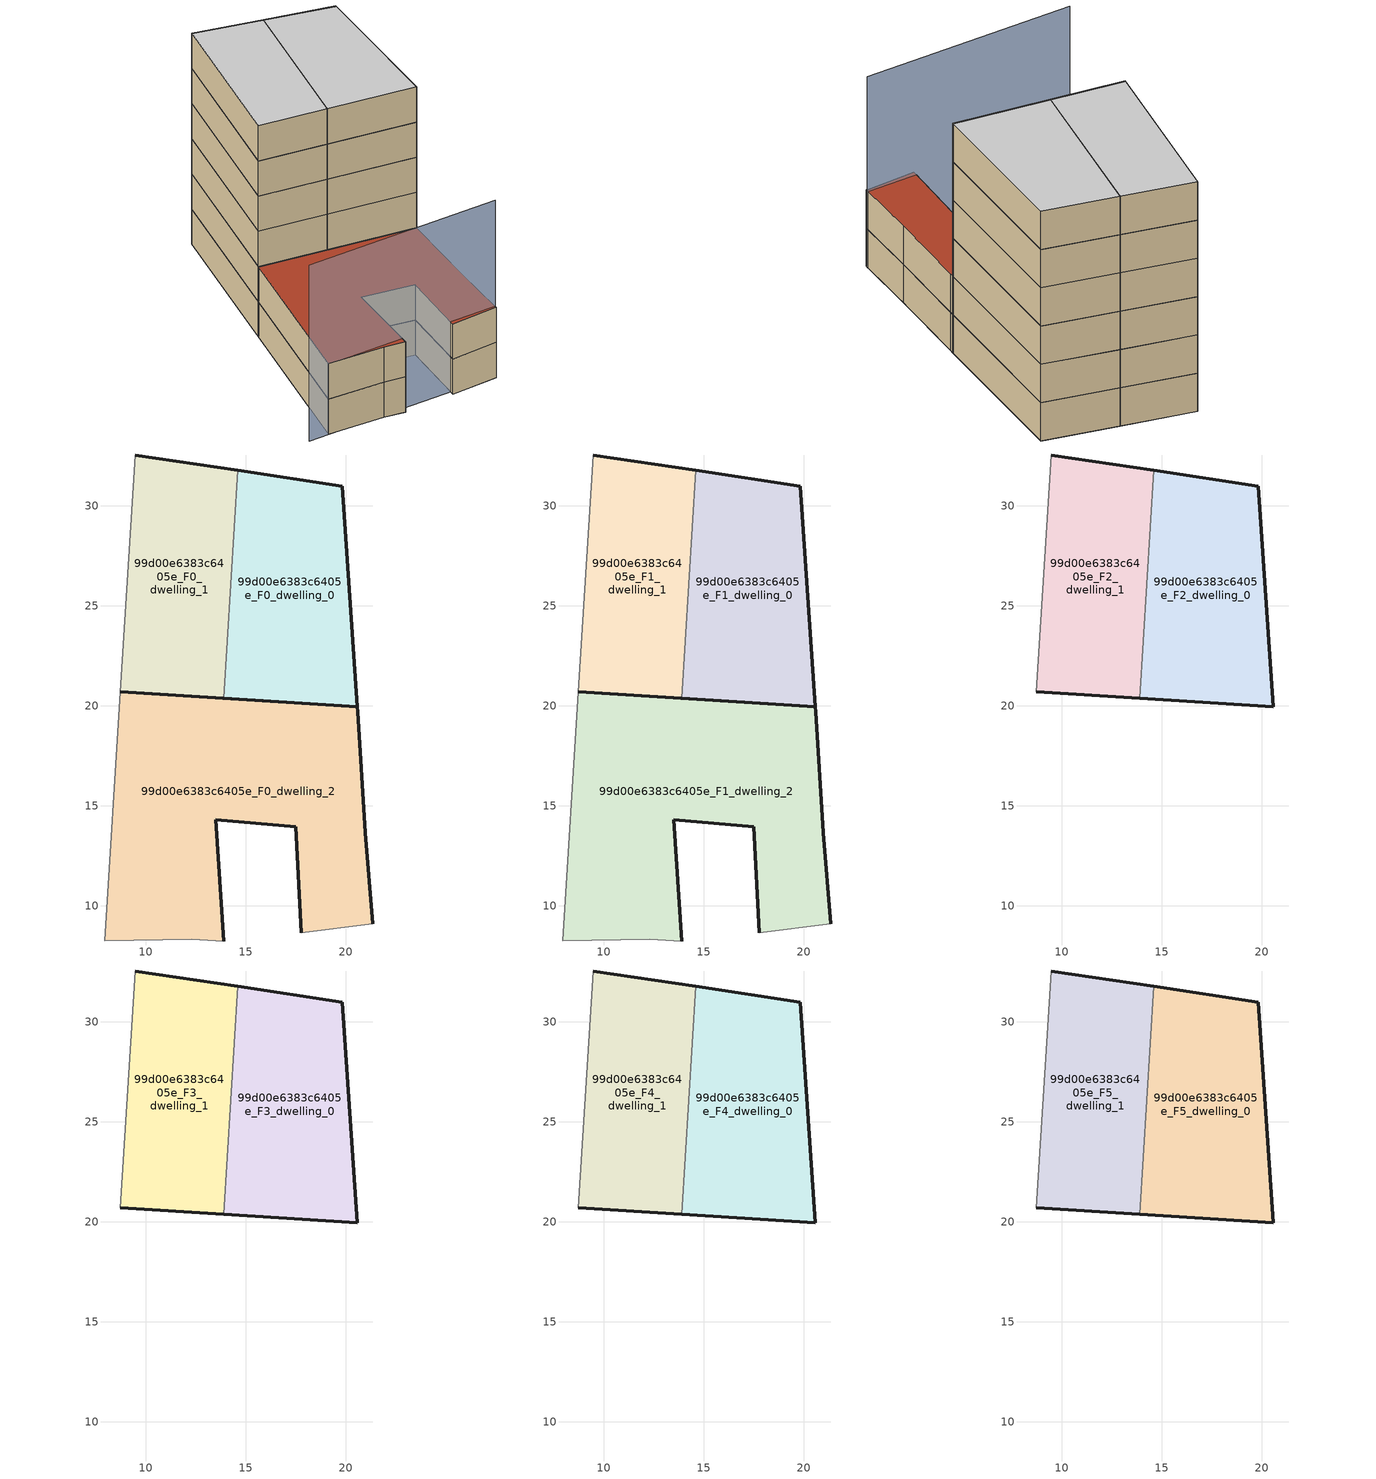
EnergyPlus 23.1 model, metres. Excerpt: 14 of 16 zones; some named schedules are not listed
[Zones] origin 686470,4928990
99d00e6383c6405e_F0_dwelling_0
 floor ground (EU_floor_Construction): 20.58,19.97 19.82,30.99 14.59,31.78 13.89,20.38 z0
 wall outside (EU_wall_Construction): 14.59,31.78 19.82,30.99 20.58,19.97 13.89,20.38 z0:3
 wall to 99d00e6383c6405e_F0_dwelling_1 (EU_wall_Construction): 13.89,20.38 14.59,31.78 z0:3
99d00e6383c6405e_F0_dwelling_1
 floor ground (EU_floor_Construction): 13.89,20.38 14.59,31.78 9.47,32.55 8.73,20.7 z0
 wall outside (EU_wall_Construction): 13.89,20.38 8.73,20.7 / 9.47,32.55 14.59,31.78 z0:3
 wall adiabatic (EU_wall_Construction): 8.73,20.7 9.47,32.55 z0:3
99d00e6383c6405e_F0_dwelling_2
 floor ground (EU_floor_Construction): 21.34,9.1 20.98,13.65 20.6,19.7 20.58,19.97 8.73,20.7 7.96,8.26 12.3,8.34 13.91,8.24 13.51,14.31 17.51,13.95 17.77,8.66 z0
 wall outside (EU_wall_Construction): 17.77,8.66 17.51,13.95 13.51,14.31 13.91,8.24 / 8.73,20.7 20.58,19.97 20.6,19.7 20.98,13.65 21.34,9.1 z0:3
 wall adiabatic (EU_wall_Construction): 13.91,8.24 12.3,8.34 7.96,8.26 8.73,20.7 / 21.34,9.1 17.77,8.66 z0:3
99d00e6383c6405e_F1_dwelling_0
 floor to 99d00e6383c6405e_F0_dwelling_0 (EU_floor_Construction): 20.58,19.97 19.82,30.99 14.59,31.78 13.88,20.38 z3
 wall outside (EU_wall_Construction): 14.59,31.78 19.82,30.99 20.58,19.97 13.89,20.38 z3:6
 wall to 99d00e6383c6405e_F1_dwelling_1 (EU_wall_Construction): 13.89,20.38 14.59,31.78 z3:6
99d00e6383c6405e_F1_dwelling_1
 floor to 99d00e6383c6405e_F0_dwelling_1 (EU_floor_Construction): 13.88,20.38 14.59,31.78 9.47,32.55 8.73,20.7 z3
 wall outside (EU_wall_Construction): 13.89,20.38 8.73,20.7 / 9.47,32.55 14.59,31.78 z3:6
 wall adiabatic (EU_wall_Construction): 8.73,20.7 9.47,32.55 z3:6
99d00e6383c6405e_F1_dwelling_2
 floor to 99d00e6383c6405e_F0_dwelling_2 (EU_floor_Construction): 21.34,9.1 20.98,13.65 20.6,19.7 20.58,19.97 8.73,20.7 7.96,8.26 12.3,8.34 13.91,8.24 13.51,14.31 17.51,13.95 17.77,8.66 z3
 wall outside (EU_wall_Construction): 17.77,8.66 17.51,13.95 13.51,14.31 13.91,8.24 / 8.73,20.7 20.58,19.97 20.6,19.7 20.98,13.65 21.34,9.1 z3:6
 wall adiabatic (EU_wall_Construction): 13.91,8.24 12.3,8.34 7.96,8.26 8.73,20.7 / 21.34,9.1 17.77,8.66 z3:6
 roof outside (EU_roof_Construction): 20.58,19.97 20.6,19.7 20.98,13.65 21.34,9.1 17.77,8.66 17.51,13.95 13.51,14.31 13.91,8.24 12.3,8.34 7.96,8.26 8.73,20.7 z6
99d00e6383c6405e_F2_dwelling_0
 floor to 99d00e6383c6405e_F1_dwelling_0 (EU_floor_Construction): 20.58,19.97 19.82,30.99 14.59,31.78 13.88,20.38 z6
 wall outside (EU_wall_Construction): 14.59,31.78 19.82,30.99 20.58,19.97 13.89,20.38 z6:9
 wall to 99d00e6383c6405e_F2_dwelling_1 (EU_wall_Construction): 13.89,20.38 14.59,31.78 z6:9
99d00e6383c6405e_F2_dwelling_1
 floor to 99d00e6383c6405e_F1_dwelling_1 (EU_floor_Construction): 13.88,20.38 14.59,31.78 9.47,32.55 8.73,20.7 z6
 wall outside (EU_wall_Construction): 13.89,20.38 8.73,20.7 / 9.47,32.55 14.59,31.78 z6:9
 wall adiabatic (EU_wall_Construction): 8.73,20.7 9.47,32.55 z6:9
99d00e6383c6405e_F3_dwelling_0
 floor to 99d00e6383c6405e_F2_dwelling_0 (EU_floor_Construction): 20.58,19.97 19.82,30.99 14.59,31.78 13.88,20.38 z9
 wall outside (EU_wall_Construction): 14.59,31.78 19.82,30.99 20.58,19.97 13.89,20.38 z9:12
 wall to 99d00e6383c6405e_F3_dwelling_1 (EU_wall_Construction): 13.89,20.38 14.59,31.78 z9:12
99d00e6383c6405e_F3_dwelling_1
 floor to 99d00e6383c6405e_F2_dwelling_1 (EU_floor_Construction): 13.88,20.38 14.59,31.78 9.47,32.55 8.73,20.7 z9
 wall outside (EU_wall_Construction): 13.89,20.38 8.73,20.7 / 9.47,32.55 14.59,31.78 z9:12
 wall adiabatic (EU_wall_Construction): 8.73,20.7 9.47,32.55 z9:12
99d00e6383c6405e_F4_dwelling_0
 floor to 99d00e6383c6405e_F3_dwelling_0 (EU_floor_Construction): 20.58,19.97 19.82,30.99 14.59,31.78 13.88,20.38 z12
 wall outside (EU_wall_Construction): 14.59,31.78 19.82,30.99 20.58,19.97 13.89,20.38 z12:15
 wall to 99d00e6383c6405e_F4_dwelling_1 (EU_wall_Construction): 13.89,20.38 14.59,31.78 z12:15
99d00e6383c6405e_F4_dwelling_1
 floor to 99d00e6383c6405e_F3_dwelling_1 (EU_floor_Construction): 13.88,20.38 14.59,31.78 9.47,32.55 8.73,20.7 z12
 wall outside (EU_wall_Construction): 13.89,20.38 8.73,20.7 / 9.47,32.55 14.59,31.78 z12:15
 wall adiabatic (EU_wall_Construction): 8.73,20.7 9.47,32.55 z12:15
99d00e6383c6405e_F5_dwelling_0
 floor to 99d00e6383c6405e_F4_dwelling_0 (EU_floor_Construction): 20.58,19.97 19.82,30.99 14.59,31.78 13.88,20.38 z15
 wall outside (EU_wall_Construction): 14.59,31.78 19.82,30.99 20.58,19.97 13.89,20.38 z15:18
 wall to 99d00e6383c6405e_F5_dwelling_1 (EU_wall_Construction): 13.89,20.38 14.59,31.78 z15:18
 ceiling to 99d00e6383c6405e_F6_dwelling_0 (EU_floor_Construction): 19.82,30.99 20.58,19.97 13.88,20.38 14.59,31.78 z18
99d00e6383c6405e_F5_dwelling_1
 floor to 99d00e6383c6405e_F4_dwelling_1 (EU_floor_Construction): 13.88,20.38 14.59,31.78 9.47,32.55 8.73,20.7 z15
 wall outside (EU_wall_Construction): 13.89,20.38 8.73,20.7 / 9.47,32.55 14.59,31.78 z15:18
 wall adiabatic (EU_wall_Construction): 8.73,20.7 9.47,32.55 z15:18
 ceiling to 99d00e6383c6405e_F6_dwelling_1 (EU_floor_Construction): 14.59,31.78 13.88,20.38 8.73,20.7 9.47,32.55 z18
shading: 6.43,8.14 21.35,9.29 z0:15
[Building]
EU S2 Campaign: North Axis=0; Terrain=City; Solar Distribution=FullExterior
[Site:Location]
Bologna: Latitude=44.5; Longitude=11.25; Time Zone=1; Elevation=37
[SizingPeriod:WeatherFileDays]
AnnualSizingPeriod: Begin Month=1; Begin Day of Month=1; End Month=12; End Day of Month=31; Day of Week for Start Day=Monday; Use Weather File Daylight Saving Period=No; Use Weather File Rain and Snow Indicators=No
[MATERIAL]
EU_InternalMass_Material: Roughness=MediumRough; Thickness=0.1; Conductivity=1; Density=1800; Specific Heat=900; Thermal Absorptance=0.9; Solar Absorptance=0.7; Visible Absorptance=0.7
[MATERIAL:NOMASS] Roughness=MediumRough; Thermal Absorptance=0.9; Solar Absorptance=0.7; Visible Absorptance=0.7
Name | Thermal Resistance
EU_wall_NoMass | 0.905828
EU_roof_NoMass | 0.37593
EU_floor_NoMass | 0.67114
[CONSTRUCTION]
EU_wall_Construction: EU_wall_NoMass
EU_roof_Construction: EU_roof_NoMass
EU_floor_Construction: EU_floor_NoMass
EU_InternalMass_Construction: EU_InternalMass_Material
[ZONE] Type=1; Multiplier=1; Ceiling Height=autocalculate; Floor Area=autocalculate; Part of Total Floor Area=Yes
Name | Volume
99d00e6383c6405e_F0_dwelling_0; 99d00e6383c6405e_F1_dwelling_0; 99d00e6383c6405e_F2_dwelling_0; 99d00e6383c6405e_F3_dwelling_0; 99d00e6383c6405e_F4_dwelling_0; 99d00e6383c6405e_F5_dwelling_0 | 200.325
99d00e6383c6405e_F0_dwelling_1 | 180.372
99d00e6383c6405e_F1_dwelling_1; 99d00e6383c6405e_F2_dwelling_1; 99d00e6383c6405e_F3_dwelling_1; 99d00e6383c6405e_F4_dwelling_1; 99d00e6383c6405e_F5_dwelling_1 | 180.373
99d00e6383c6405e_F0_dwelling_2; 99d00e6383c6405e_F1_dwelling_2 | 380.703
[INTERNALMASS] Construction=EU_InternalMass_Construction
Name | Zone or ZoneList | Surface Area
99d00e6383c6405e_F0_dwelling_0_EU_InternalMass | 99d00e6383c6405e_F0_dwelling_0 | 66.7752
99d00e6383c6405e_F0_dwelling_1_EU_InternalMass | 99d00e6383c6405e_F0_dwelling_1 | 60.1239
99d00e6383c6405e_F0_dwelling_2_EU_InternalMass | 99d00e6383c6405e_F0_dwelling_2 | 126.901
99d00e6383c6405e_F1_dwelling_0_EU_InternalMass | 99d00e6383c6405e_F1_dwelling_0 | 66.7752
99d00e6383c6405e_F1_dwelling_1_EU_InternalMass | 99d00e6383c6405e_F1_dwelling_1 | 60.1239
99d00e6383c6405e_F1_dwelling_2_EU_InternalMass | 99d00e6383c6405e_F1_dwelling_2 | 126.901
99d00e6383c6405e_F2_dwelling_0_EU_InternalMass | 99d00e6383c6405e_F2_dwelling_0 | 126.907
99d00e6383c6405e_F2_dwelling_1_EU_InternalMass | 99d00e6383c6405e_F2_dwelling_1 | 126.904
99d00e6383c6405e_F3_dwelling_0_EU_InternalMass | 99d00e6383c6405e_F3_dwelling_0 | 126.907
99d00e6383c6405e_F3_dwelling_1_EU_InternalMass | 99d00e6383c6405e_F3_dwelling_1 | 126.904
99d00e6383c6405e_F4_dwelling_0_EU_InternalMass | 99d00e6383c6405e_F4_dwelling_0 | 126.907
99d00e6383c6405e_F4_dwelling_1_EU_InternalMass | 99d00e6383c6405e_F4_dwelling_1 | 126.904
99d00e6383c6405e_F5_dwelling_0_EU_InternalMass | 99d00e6383c6405e_F5_dwelling_0 | 126.907
99d00e6383c6405e_F5_dwelling_1_EU_InternalMass | 99d00e6383c6405e_F5_dwelling_1 | 126.904
[OTHEREQUIPMENT] Fuel Type=Electricity; Design Level Calculation Method=Watts/Area; Power per Zone Floor Area=1; Fraction Latent=0; Fraction Radiant=0; Fraction Lost=0; Carbon Dioxide Generation Rate=0; EndUse Subcategory=EU_Step8_InternalGains
Name | Zone or ZoneList or Space or SpaceList | Schedule
EU_Step8_InternalGain_99d00e6383c6405e_F0_dwelling_0_f000 | 99d00e6383c6405e_F0_dwelling_0 | EU_Step8_GainSchedule_99d00e6383c6405e_F0_dwelling_0_f000
EU_Step8_InternalGain_99d00e6383c6405e_F0_dwelling_1_f000 | 99d00e6383c6405e_F0_dwelling_1 | EU_Step8_GainSchedule_99d00e6383c6405e_F0_dwelling_1_f000
EU_Step8_InternalGain_99d00e6383c6405e_F0_dwelling_2_f000 | 99d00e6383c6405e_F0_dwelling_2 | EU_Step8_GainSchedule_99d00e6383c6405e_F0_dwelling_2_f000
EU_Step8_InternalGain_99d00e6383c6405e_F1_dwelling_0_f000 | 99d00e6383c6405e_F1_dwelling_0 | EU_Step8_GainSchedule_99d00e6383c6405e_F1_dwelling_0_f000
EU_Step8_InternalGain_99d00e6383c6405e_F1_dwelling_1_f000 | 99d00e6383c6405e_F1_dwelling_1 | EU_Step8_GainSchedule_99d00e6383c6405e_F1_dwelling_1_f000
EU_Step8_InternalGain_99d00e6383c6405e_F1_dwelling_2_f000 | 99d00e6383c6405e_F1_dwelling_2 | EU_Step8_GainSchedule_99d00e6383c6405e_F1_dwelling_2_f000
EU_Step8_InternalGain_99d00e6383c6405e_F2_dwelling_0_f000 | 99d00e6383c6405e_F2_dwelling_0 | EU_Step8_GainSchedule_99d00e6383c6405e_F2_dwelling_0_f000
EU_Step8_InternalGain_99d00e6383c6405e_F2_dwelling_1_f000 | 99d00e6383c6405e_F2_dwelling_1 | EU_Step8_GainSchedule_99d00e6383c6405e_F2_dwelling_1_f000
EU_Step8_InternalGain_99d00e6383c6405e_F3_dwelling_0_f000 | 99d00e6383c6405e_F3_dwelling_0 | EU_Step8_GainSchedule_99d00e6383c6405e_F3_dwelling_0_f000
EU_Step8_InternalGain_99d00e6383c6405e_F3_dwelling_1_f000 | 99d00e6383c6405e_F3_dwelling_1 | EU_Step8_GainSchedule_99d00e6383c6405e_F3_dwelling_1_f000
EU_Step8_InternalGain_99d00e6383c6405e_F4_dwelling_0_f000 | 99d00e6383c6405e_F4_dwelling_0 | EU_Step8_GainSchedule_99d00e6383c6405e_F4_dwelling_0_f000
EU_Step8_InternalGain_99d00e6383c6405e_F4_dwelling_1_f000 | 99d00e6383c6405e_F4_dwelling_1 | EU_Step8_GainSchedule_99d00e6383c6405e_F4_dwelling_1_f000
EU_Step8_InternalGain_99d00e6383c6405e_F5_dwelling_0_f000 | 99d00e6383c6405e_F5_dwelling_0 | EU_Step8_GainSchedule_99d00e6383c6405e_F5_dwelling_0_f000
EU_Step8_InternalGain_99d00e6383c6405e_F5_dwelling_1_f000 | 99d00e6383c6405e_F5_dwelling_1 | EU_Step8_GainSchedule_99d00e6383c6405e_F5_dwelling_1_f000
[ZONEVENTILATION:DESIGNFLOWRATE] Schedule=EU_AlwaysOn; Design Flow Rate Calculation Method=AirChanges/Hour; Air Changes per Hour=0.73129; Ventilation Type=Natural; Fan Pressure Rise=0; Fan Total Efficiency=1; Constant Term Coefficient=1; Temperature Term Coefficient=0; Velocity Term Coefficient=0; Velocity Squared Term Coefficient=0; Minimum Indoor Temperature=-100; Maximum Indoor Temperature=100; Delta Temperature=-100; Minimum Outdoor Temperature=-100; Maximum Outdoor Temperature=100; Maximum Wind Speed=40
Name | Zone or ZoneList or Space or SpaceList
EU_ConstantAir_99d00e6383c6405e_F0_dwelling_0 | 99d00e6383c6405e_F0_dwelling_0
EU_ConstantAir_99d00e6383c6405e_F0_dwelling_1 | 99d00e6383c6405e_F0_dwelling_1
EU_ConstantAir_99d00e6383c6405e_F0_dwelling_2 | 99d00e6383c6405e_F0_dwelling_2
EU_ConstantAir_99d00e6383c6405e_F1_dwelling_0 | 99d00e6383c6405e_F1_dwelling_0
EU_ConstantAir_99d00e6383c6405e_F1_dwelling_1 | 99d00e6383c6405e_F1_dwelling_1
EU_ConstantAir_99d00e6383c6405e_F1_dwelling_2 | 99d00e6383c6405e_F1_dwelling_2
EU_ConstantAir_99d00e6383c6405e_F2_dwelling_0 | 99d00e6383c6405e_F2_dwelling_0
EU_ConstantAir_99d00e6383c6405e_F2_dwelling_1 | 99d00e6383c6405e_F2_dwelling_1
EU_ConstantAir_99d00e6383c6405e_F3_dwelling_0 | 99d00e6383c6405e_F3_dwelling_0
EU_ConstantAir_99d00e6383c6405e_F3_dwelling_1 | 99d00e6383c6405e_F3_dwelling_1
EU_ConstantAir_99d00e6383c6405e_F4_dwelling_0 | 99d00e6383c6405e_F4_dwelling_0
EU_ConstantAir_99d00e6383c6405e_F4_dwelling_1 | 99d00e6383c6405e_F4_dwelling_1
EU_ConstantAir_99d00e6383c6405e_F5_dwelling_0 | 99d00e6383c6405e_F5_dwelling_0
EU_ConstantAir_99d00e6383c6405e_F5_dwelling_1 | 99d00e6383c6405e_F5_dwelling_1
[HVACTEMPLATE:THERMOSTAT] Constant Heating Setpoint=20; Constant Cooling Setpoint=50
EU_HeatOnly_99d00e6383c6405e_F0_dwelling_0; EU_HeatOnly_99d00e6383c6405e_F0_dwelling_1; EU_HeatOnly_99d00e6383c6405e_F0_dwelling_2; EU_HeatOnly_99d00e6383c6405e_F1_dwelling_0; EU_HeatOnly_99d00e6383c6405e_F1_dwelling_1; EU_HeatOnly_99d00e6383c6405e_F1_dwelling_2; EU_HeatOnly_99d00e6383c6405e_F2_dwelling_0; EU_HeatOnly_99d00e6383c6405e_F2_dwelling_1; EU_HeatOnly_99d00e6383c6405e_F3_dwelling_0; EU_HeatOnly_99d00e6383c6405e_F3_dwelling_1; EU_HeatOnly_99d00e6383c6405e_F4_dwelling_0; EU_HeatOnly_99d00e6383c6405e_F4_dwelling_1; EU_HeatOnly_99d00e6383c6405e_F5_dwelling_0; EU_HeatOnly_99d00e6383c6405e_F5_dwelling_1; EU_HeatOnly_99d00e6383c6405e_F6_dwelling_0; EU_HeatOnly_99d00e6383c6405e_F6_dwelling_1
[HVACTEMPLATE:ZONE:IDEALLOADSAIRSYSTEM] System Availability Schedule=EU_AlwaysOn; Maximum Heating Supply Air Temperature=50; Minimum Cooling Supply Air Temperature=13; Maximum Heating Supply Air Humidity Ratio=0.0156; Minimum Cooling Supply Air Humidity Ratio=0.0077; Heating Limit=NoLimit; Cooling Limit=NoLimit; Heating Availability Schedule=EU_AlwaysOn; Cooling Availability Schedule=EU_CoolingOff; Dehumidification Control Type=ConstantSensibleHeatRatio; Cooling Sensible Heat Ratio=0.7; Dehumidification Setpoint=60; Humidification Control Type=None; Humidification Setpoint=30; Outdoor Air Method=None; Outdoor Air Flow Rate per Person=0.00944; Outdoor Air Flow Rate per Zone Floor Area=0; Outdoor Air Flow Rate per Zone=0; Demand Controlled Ventilation Type=None; Outdoor Air Economizer Type=NoEconomizer; Heat Recovery Type=None; Sensible Heat Recovery Effectiveness=0.7; Latent Heat Recovery Effectiveness=0.65
Name | Template Thermostat
99d00e6383c6405e_F0_dwelling_0 | EU_HeatOnly_99d00e6383c6405e_F0_dwelling_0
99d00e6383c6405e_F0_dwelling_1 | EU_HeatOnly_99d00e6383c6405e_F0_dwelling_1
99d00e6383c6405e_F0_dwelling_2 | EU_HeatOnly_99d00e6383c6405e_F0_dwelling_2
99d00e6383c6405e_F1_dwelling_0 | EU_HeatOnly_99d00e6383c6405e_F1_dwelling_0
99d00e6383c6405e_F1_dwelling_1 | EU_HeatOnly_99d00e6383c6405e_F1_dwelling_1
99d00e6383c6405e_F1_dwelling_2 | EU_HeatOnly_99d00e6383c6405e_F1_dwelling_2
99d00e6383c6405e_F2_dwelling_0 | EU_HeatOnly_99d00e6383c6405e_F2_dwelling_0
99d00e6383c6405e_F2_dwelling_1 | EU_HeatOnly_99d00e6383c6405e_F2_dwelling_1
99d00e6383c6405e_F3_dwelling_0 | EU_HeatOnly_99d00e6383c6405e_F3_dwelling_0
99d00e6383c6405e_F3_dwelling_1 | EU_HeatOnly_99d00e6383c6405e_F3_dwelling_1
99d00e6383c6405e_F4_dwelling_0 | EU_HeatOnly_99d00e6383c6405e_F4_dwelling_0
99d00e6383c6405e_F4_dwelling_1 | EU_HeatOnly_99d00e6383c6405e_F4_dwelling_1
99d00e6383c6405e_F5_dwelling_0 | EU_HeatOnly_99d00e6383c6405e_F5_dwelling_0
99d00e6383c6405e_F5_dwelling_1 | EU_HeatOnly_99d00e6383c6405e_F5_dwelling_1
[SIZING:ZONE] Zone Cooling Design Supply Air Temperature Input Method=SupplyAirTemperature; Zone Cooling Design Supply Air Temperature=13; Zone Heating Design Supply Air Temperature Input Method=SupplyAirTemperature; Zone Heating Design Supply Air Temperature=50; Zone Cooling Design Supply Air Humidity Ratio=0.008; Zone Heating Design Supply Air Humidity Ratio=0.008; Cooling Design Air Flow Method=DesignDay; Cooling Design Air Flow Rate=0; Cooling Minimum Air Flow per Zone Floor Area=0.000762; Cooling Minimum Air Flow=0; Cooling Minimum Air Flow Fraction=0.2; Heating Design Air Flow Method=DesignDay; Heating Design Air Flow Rate=0; Heating Maximum Air Flow per Zone Floor Area=0.002032; Heating Maximum Air Flow=0.141576; Heating Maximum Air Flow Fraction=0.3; Account for Dedicated Outdoor Air System=No; Dedicated Outdoor Air System Control Strategy=NeutralSupplyAir; Dedicated Outdoor Air Low Setpoint Temperature for Design=autosize; Dedicated Outdoor Air High Setpoint Temperature for Design=autosize; Zone Load Sizing Method=Sensible Load Only No Latent Load; Zone Latent Cooling Design Supply Air Humidity Ratio Input Method=HumidityRatioDifference; Zone Cooling Design Supply Air Humidity Ratio Difference=0.005; Zone Latent Heating Design Supply Air Humidity Ratio Input Method=HumidityRatioDifference; Zone Humidification Design Supply Air Humidity Ratio Difference=0.005
99d00e6383c6405e_F0_dwelling_0; 99d00e6383c6405e_F0_dwelling_1; 99d00e6383c6405e_F0_dwelling_2; 99d00e6383c6405e_F1_dwelling_0; 99d00e6383c6405e_F1_dwelling_1; 99d00e6383c6405e_F1_dwelling_2; 99d00e6383c6405e_F2_dwelling_0; 99d00e6383c6405e_F2_dwelling_1; 99d00e6383c6405e_F3_dwelling_0; 99d00e6383c6405e_F3_dwelling_1; 99d00e6383c6405e_F4_dwelling_0; 99d00e6383c6405e_F4_dwelling_1; 99d00e6383c6405e_F5_dwelling_0
